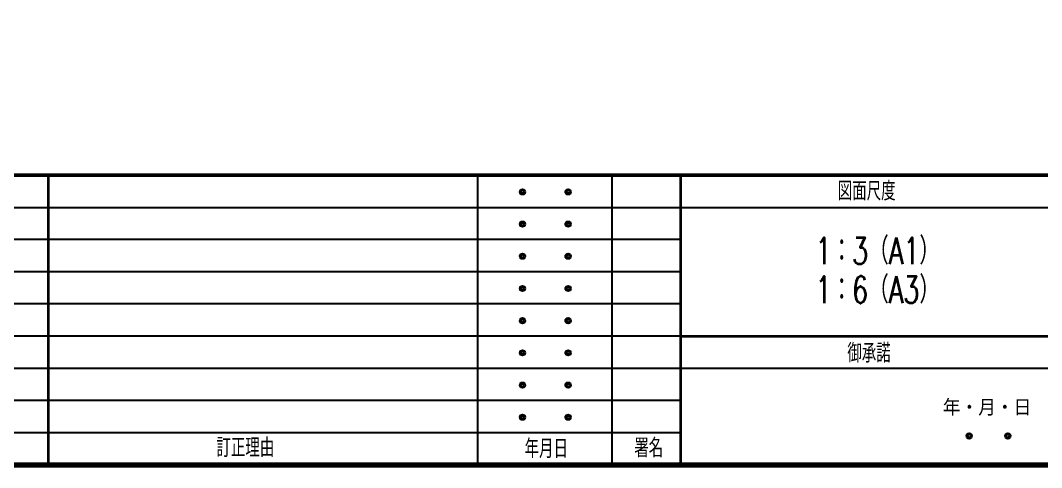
# Model space of a CAD drawing. Extents: x 21 to 47673, y 9 to 26406.
# Drawn here: x 21295 to 21866, y 18877 to 19127 of the extents above; entities that cross this region are included whole.
import ezdxf

# ---------------------------------------------------------------- set-up
doc = ezdxf.new("R2010")
doc.units = 0
doc.header["$LTSCALE"] = 10
doc.layers.add('_図面枠', color=7, linetype='Continuous')
doc.styles.add('OKAMURA', font='simplex8.shx', dxfattribs={"width": 0.7, "bigfont": 'BIGFONT.shx'})
doc.styles.get("Standard").update_dxf_attribs({"font": 'simplex8.shx', "bigfont": 'BIGFONT.shx'})

# ---------------------------------------------------------------- blocks, each defined once
blk = doc.blocks.new('WAKU')
at = {"layer": '_図面枠', "color": 7, "linetype": 'Continuous'}
for p, q in [((524.25, 54), (524.25, 0)), ((549.25, 54), (549.25, 0)), ((562.06, 42), (0, 42)), ((562.06, 36), (0, 36)), ((562.06, 30), (0, 30)), ((444.25, 24), (0, 24)), ((562.06, 24), (444.25, 24)), ((632.06, 18), (30, 18)), ((562.06, 12), (30, 12)), ((562.06, 6), (30, 6))]:
    blk.add_line(p, q, dxfattribs=at)
at = {"layer": '_図面枠', "color": 7}
blk.add_line((0, 48), (632.06, 48), dxfattribs=at)
at = {"layer": '_図面枠', "color": 7, "const_width": 1}
blk.add_lwpolyline([(803, 565), (0, 565), (0, 0), (803, 0)], close=True, dxfattribs=at)
at = {"layer": '_図面枠', "color": 7}
for points, const_width in [([(0, 54), (803, 54)], 0.7), ([(562.06, 24), (803, 24)], 0.5)]:
    blk.add_lwpolyline(points, dxfattribs=dict(at, const_width=const_width))
at = {"layer": '_図面枠', "color": 7, "linetype": 'Continuous', "const_width": 0.5}
for points in [[(444.25, 54), (444.25, 0)], [(562.06, 54), (562.06, 0)]]:
    blk.add_lwpolyline(points, dxfattribs=at)
at = {"layer": '_図面枠', "color": 7, "linetype": 'Continuous'}
for centre, radius in [((532.61, 50.89), 0.5), ((541.11, 50.89), 0.5), ((532.61, 50.89), 0.25), ((541.11, 50.89), 0.25), ((532.61, 44.89), 0.5), ((532.61, 44.89), 0.25), ((541.11, 44.89), 0.5), ((541.11, 44.89), 0.25), ((532.61, 38.89), 0.5), ((532.61, 38.89), 0.25), ((541.11, 38.89), 0.5), ((541.11, 38.89), 0.25), ((532.61, 32.89), 0.5), ((532.61, 32.89), 0.25), ((541.11, 32.89), 0.5), ((541.11, 32.89), 0.25), ((532.61, 26.89), 0.5), ((532.61, 26.89), 0.25), ((541.11, 26.89), 0.5), ((541.11, 26.89), 0.25), ((532.61, 20.89), 0.5), ((532.61, 20.89), 0.25), ((541.11, 20.89), 0.5), ((541.11, 20.89), 0.25), ((532.61, 14.89), 0.5), ((541.11, 14.89), 0.5), ((532.61, 14.89), 0.25), ((541.11, 14.89), 0.25), ((532.61, 8.89), 0.5), ((532.61, 8.89), 0.25), ((541.11, 8.89), 0.5), ((541.11, 8.89), 0.25), ((615.86, 5.39), 0.5), ((623.06, 5.39), 0.5), ((615.86, 5.39), 0.25), ((623.06, 5.39), 0.25)]:
    blk.add_circle(centre, radius, dxfattribs=at)
at = {"layer": '_図面枠', "color": 3, "style": 'OKAMURA', "width": 0.7}
for s, p in [('図面尺度 ', (591.37, 49.3)), ('御承諾', (593.15, 19.09)), ('訂正理由 ', (475.56, 1.46)), ('年月日 ', (533, 1.26)), ('署名 ', (553.44, 1.4))]:
    blk.add_text(s, height=3.5, dxfattribs=at).set_placement(p)
at = {"layer": '_図面枠', "color": 3, "linetype": 'Continuous'}
blk.add_text('年・月・日 ', height=3, dxfattribs=at).set_placement((610.95, 9.18))

msp = doc.modelspace()

# ---------------------------------------------------------------- block references
at = {"layer": '_図面枠', "xscale": 3, "yscale": 3, "zscale": 3}
msp.add_blockref('WAKU', (19978.0929, 18878.5703), dxfattribs=at)

# ---------------------------------------------------------------- texts
at = {"layer": '_図面枠', "color": 3, "style": 'OKAMURA', "width": 0.7}
for s, p in [('1：3（A1）', (21739.6226, 18990.8319)), ('1：6（A3）', (21739.6226, 18969.056))]:
    msp.add_text(s, height=15, dxfattribs=at).set_placement(p)

doc.saveas('drawing.dxf')
